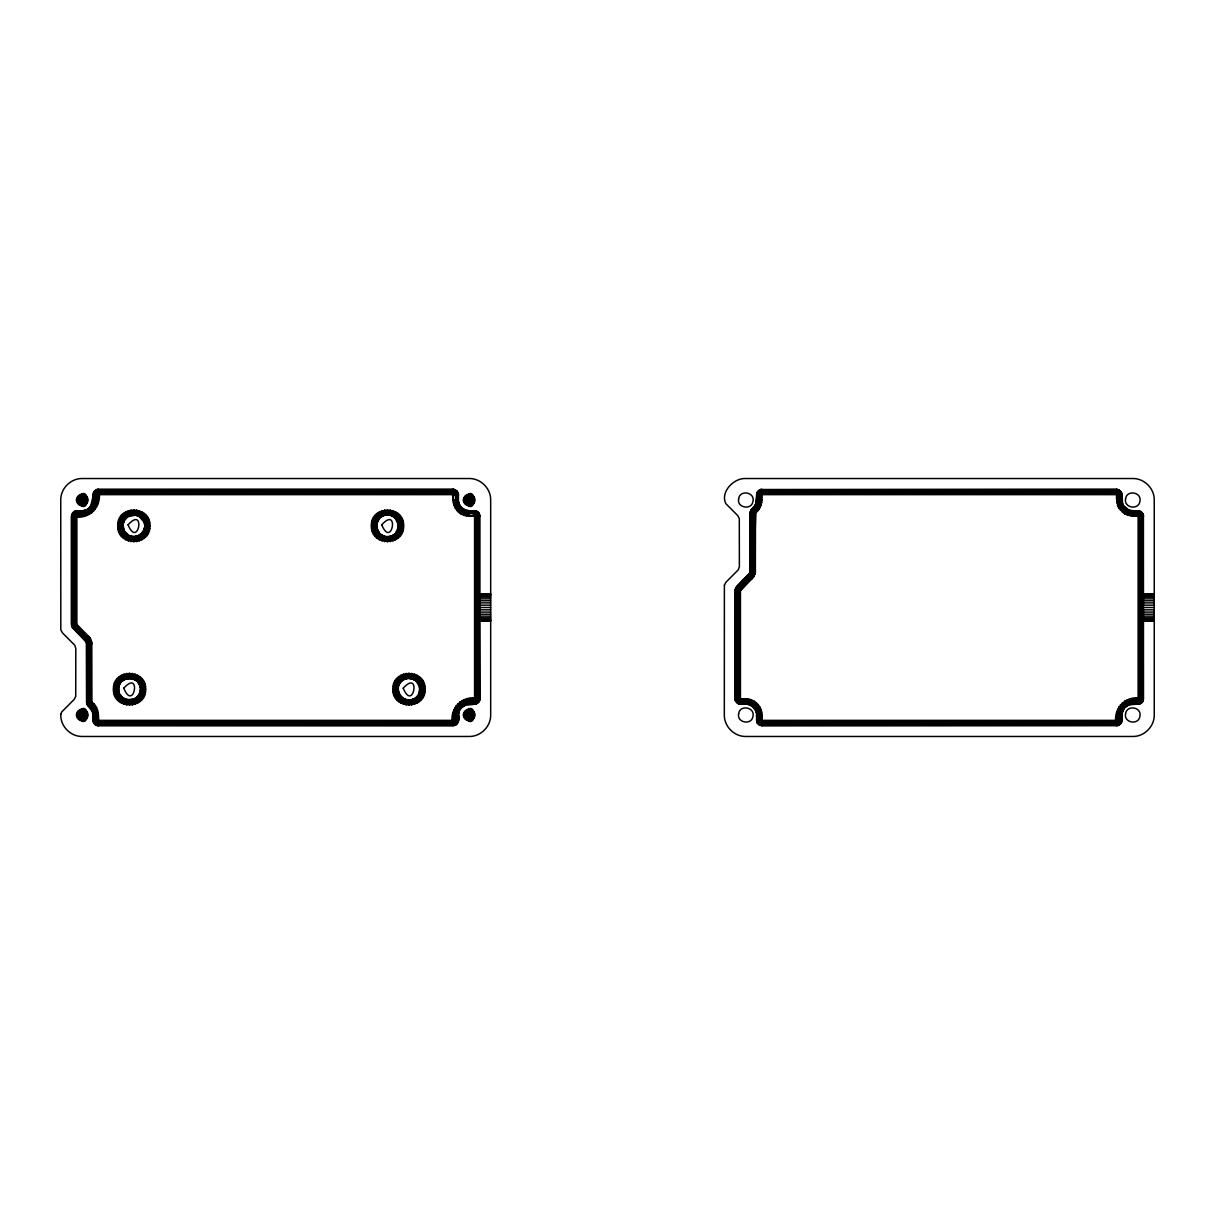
<?xml version="1.0" encoding="UTF-8"?>
<svg xmlns="http://www.w3.org/2000/svg" width="1215" height="1215" viewBox="0 0 1215 1215"><rect width="100%" height="100%" fill="white"/><g stroke="black" fill="none" stroke-linecap="round" stroke-linejoin="round"><path stroke-width="1.5" d="M736.153 587.422L749.913 572.721L750.506 512.138L756.368 503.39L757.568 492.121L761.061 489.675L1116.631 489.599C1126.244 490.906 1118.149 504.24 1125.682 508.447C1130.557 513.808 1141.842 507.202 1143.421 516.147L1143.497 698.853L1142.252 702.316L1139.943 703.834M750.703 571.035L750.885 512.198L756.748 503.511L757.568 493.047L761.137 490.055L1116.631 489.994C1125.834 491.468 1117.876 504.635 1125.47 508.705C1130.011 514.188 1141.584 507.521 1142.783 516.147L1142.783 698.853C1141.31 708.056 1128.128 700.098 1124.072 707.692C1118.59 712.233 1125.257 723.821 1116.631 725.006L761.942 725.006C752.738 723.533 760.696 710.365 753.103 706.295C748.562 700.812 736.973 707.479 735.789 698.853L735.85 589.807L749.564 574.528L750.627 571.961L750.445 512.912M761.942 725.735L761.942 714.982L756.565 714.982L757.279 723.047L761.942 725.735L1117.557 725.568C1113.153 711.944 1123.252 697.091 1138.121 698.853L1139.959 703.91L1129.054 704.822L1124.467 708.026L1122.174 713.114L1121.278 723.047L1116.631 725.735C1111.33 708.801 1126.563 693.552 1143.497 698.853M751.143 571.035L751.417 512.274L756.55 505.379L758.069 493.229L761.228 490.587L1116.631 490.526C1125.242 492.242 1117.542 505.167 1125.181 509.039C1129.51 514.598 1140.855 508.052 1142.252 516.147L1142.252 698.853C1140.521 707.464 1127.596 699.764 1123.738 707.419C1118.165 711.747 1124.71 723.077 1116.631 724.474L761.942 724.474C753.33 722.758 761.03 709.833 753.391 705.961C749.063 700.402 737.718 706.948 736.32 698.853L736.32 590.536L737.11 588.106L749.26 575.561L751.067 572.037L750.84 512.912M751.69 571.035L752.07 512.381L757.142 505.683L758.692 493.457L761.334 491.24L1116.631 491.194C1124.483 493.244 1117.162 505.805 1124.832 509.45C1128.917 515.084 1139.928 508.751 1141.584 516.147L1141.584 698.853C1139.533 706.705 1126.958 699.4 1123.313 707.069C1117.694 711.155 1124.012 722.15 1116.631 723.806L761.942 723.806C754.09 721.756 761.41 709.196 753.74 705.551C749.655 699.916 738.644 706.249 736.989 698.853L736.989 590.536L738.006 588.09L750.369 575.12L751.599 572.113L751.371 512.912M752.328 571.035L752.799 512.912C761.273 508.219 755.563 495.583 761.942 491.954L1116.631 491.954C1123.632 494.368 1116.95 506.427 1124.422 509.951C1128.203 515.585 1138.895 509.586 1140.809 516.147L1140.809 698.853C1138.804 705.383 1128.249 699.43 1124.422 705.049C1116.95 708.573 1123.632 720.632 1116.631 723.047L761.942 723.047C754.667 720.252 761.805 706.447 752.298 703.758C748.394 700.007 739.327 704.852 737.748 698.853L737.748 590.536L750.885 575.5L752.237 572.219L752.039 512.912M71.898 515.266C74.571 506.67 87.207 514.72 91.155 506.488C95.742 501.704 89.637 490.541 98.369 489.599L453.058 489.599L457.554 492.348L458.283 501.947L460.698 507.141L465.391 510.421L474.564 511.09M87.799 705.019C97.124 708.968 88.391 723.654 98.369 725.401L453.058 725.401C462.399 724.231 454.926 711.686 461.396 707.191C465.907 700.721 478.421 708.193 479.606 698.853L478.938 513.611M750.202 512.912L750.308 571.916L749.306 574.346L736.867 586.966L735.455 589.746L735.394 698.853C736.7 708.466 750.035 700.372 754.257 707.905C759.648 712.597 752.936 724.353 761.942 725.401L1116.631 725.401C1125.637 724.353 1118.909 712.597 1124.315 707.905C1128.613 700.523 1140.627 708.072 1143.345 699.779L1138.121 698.853L1139.062 704.153L1132.76 704.168L1138.121 704.229L1138.121 510.771L1132.76 510.771L1132.76 516.147L1143.497 516.147L1143.421 515.206L1140.809 511.485L1129.054 510.179L1123.389 505.425L1118.787 508.083L1124.695 513.975L1132.76 516.147M86.538 702.088L87.541 705.201L92.553 711.686L93.585 722.804L95.924 725.142L98.369 725.735C98.749 717.655 99.508 707.388 91.915 702.088L86.538 702.088L86.356 642.279L73.067 628.261L71.564 625.315L71.503 516.147L74.191 511.485L76.879 516.147C91.808 517.924 101.817 503.01 97.534 489.341L95.97 489.934M745.813 703.971L740.436 704.153C750.263 701.511 759.436 710.456 756.565 720.358L1122.007 720.358L1122.007 714.982L1116.631 714.982M751.645 509.161L755.487 512.912L754.53 572.584L752.753 576.852L740.436 590.536L736.639 586.739L735.075 590.536L735.075 698.853L745.813 698.853L745.813 704.229L740.436 704.229L740.436 590.536L753.437 577.353L755.35 572.721L750.05 571.87L750.111 512.912L751.113 509.799L755.502 504.863L756.884 492.804L760.104 489.599L1116.631 489.265L1117.603 505.531L1122.584 503.724L1121.931 493.715L1116.631 494.642C1114.854 509.556 1129.783 519.64 1143.421 515.206M97.443 720.358L96.805 710.335L91.004 702.224L90.867 642.431L89.105 638.194L75.953 624.616L75.938 516.147C89.546 515.707 97.868 507.232 98.369 493.715L453.058 493.715C452.299 507.49 461.639 516.982 475.49 516.147L475.49 698.853C461.837 699.157 453.59 707.889 453.058 721.285L97.944 721.194L95.18 708.512L90.107 702.361L89.971 642.568L88.376 638.726L75.057 624.753L75.041 516.147C78.474 510.543 90.229 516.162 93.312 508.067C98.126 504.438 93.054 495.052 98.369 492.804L453.058 492.804C458.587 495.371 452.102 505.607 458.237 509.206C461.563 517.18 473.106 510.604 476.401 516.147L476.401 698.853C472.954 704.457 461.199 698.838 458.116 706.933C453.301 710.562 458.374 719.948 453.058 722.196L98.369 722.196C93.859 717.412 96.122 706.371 89.227 702.088L89.135 642.705L87.693 639.227L74.221 624.89L74.191 516.147C76.834 509.206 89.576 516.01 92.735 507.642C97.595 503.739 92.036 493.776 98.369 491.954L453.058 491.954C459.771 494.004 452.77 504.817 458.89 508.66C462.338 516.785 474.655 509.161 477.252 516.147L477.252 698.853C474.594 705.794 461.852 698.99 458.693 707.358C453.833 711.261 459.407 721.224 453.058 723.047L97.154 722.758L95.818 721.194L93.844 709.18L88.513 702.619L88.103 641.717L73.462 625.011L73.416 516.147C75.649 508.174 88.832 515.737 92.219 507.262C97.063 503.086 91.201 492.683 98.369 491.194L453.058 491.194C460.637 492.865 453.499 504.073 459.483 508.159C463.143 516.223 475.9 508.159 478.011 516.147L478.011 698.853C475.779 706.826 462.596 699.263 459.209 707.738C454.38 711.914 460.227 722.318 453.058 723.806L98.369 723.806C90.396 721.649 97.959 708.558 89.637 705.125L87.799 702.088L87.723 642.932L86.538 640.077L72.809 625.118L72.748 516.147C74.631 507.384 88.179 515.418 91.778 506.944C96.547 502.524 90.517 491.786 98.369 490.526L453.058 490.526C461.305 491.923 454.197 503.405 459.984 507.733C463.872 515.646 476.918 507.399 478.68 516.147L478.68 698.853C476.812 707.616 463.249 699.582 459.665 708.056C454.881 712.476 460.91 723.214 453.058 724.474L98.369 724.474C89.591 722.454 97.489 708.785 88.968 704.958L89.135 705.794L87.267 702.088L87.191 643.008L86.098 640.381L73.583 627.76L72.277 625.193L72.217 516.147C73.826 506.761 87.632 515.13 91.414 506.685C96.091 502.053 90.001 491.057 98.369 489.994L453.058 489.994C461.791 491.179 454.79 502.858 460.394 507.384C464.464 515.13 477.723 506.852 479.211 516.147L479.211 698.853C477.617 708.239 463.796 699.87 460.014 708.315C455.336 712.947 461.427 723.943 453.058 725.006L98.369 725.006C88.923 723.274 97.322 709.211 88.589 705.338M752.799 512.912L752.814 571.035L753.649 512.912L752.951 572.326L751.462 575.91L738.599 590.536L738.599 698.853C741.742 704.487 753.011 698.792 756.292 706.188C761.82 709.773 756.505 719.69 761.942 722.196L1116.631 722.196C1122.265 719.067 1116.57 707.783 1123.951 704.503C1127.55 698.974 1137.468 704.29 1139.959 698.853L1139.959 516.147C1136.83 510.513 1125.561 516.208 1122.265 508.812C1116.737 505.227 1122.068 495.31 1116.631 492.804L761.942 492.804C757.309 497.3 761.425 508.796 753.649 512.912L753.649 571.035L754.561 512.912C761.608 508.918 759.694 499.168 761.942 493.715L1116.631 493.715C1117.162 507.232 1125.439 515.676 1139.062 516.147L1139.062 698.853C1126.396 698.838 1116.6 708.618 1116.631 721.285L761.942 721.285C763.354 706.492 750.688 695.177 735.151 699.794L735.075 698.853L735.227 699.779M1117.466 500.018L1117.557 494.642M96.532 720.358L96.714 714.982M760.104 720.358C764.083 706.477 750.004 699.627 739.51 698.853L739.525 590.384L752.1 576.381L753.71 572.447L754.561 512.912L754.561 571.035L755.487 512.912C763.066 507.612 762.321 497.345 761.942 489.265M1118.286 500.018L1118.468 494.642M93.251 714.982L93.069 720.358L458.435 720.358C455.564 710.502 464.692 701.389 474.564 704.153L469.187 703.971M756.823 714.982L756.641 720.358L756.626 714.982M1121.749 500.018L1121.278 491.954L1116.631 489.265M95.681 720.358L95.924 714.982M759.254 720.358L759.496 714.982M1119.076 500.018L1119.319 494.642M93.312 720.358L93.585 714.982M756.884 720.358L757.158 714.982M1121.415 500.018L1121.688 494.642M94.922 720.358L95.21 714.982M758.479 720.358L758.783 714.982M1119.79 500.018L1120.078 494.642M93.722 720.358L94.026 714.982M757.279 720.358L757.598 714.982M1120.974 500.018L1121.278 494.642M94.254 720.358L94.573 714.982M757.826 720.358L758.145 714.982M1120.427 500.018L1120.746 494.642M93.054 493.806L98.369 494.642L96.714 489.539C89.105 496.358 95.712 515.813 76.879 510.771L76.879 624.464L73.067 628.261M88.756 706.31L91.915 702.088L91.793 642.279L89.864 637.647L76.879 624.464L71.503 624.464L71.579 516.147C88.482 521.463 103.7 506.139 98.369 489.265M97.534 714.982L98.369 720.358L97.534 725.659L453.058 725.735C447.712 708.816 463.021 693.522 479.925 698.853L479.925 516.147L478.68 512.684L477.252 511.485L474.564 516.147L479.849 515.206M458.177 714.982L458.359 720.358L458.374 714.982C462.186 718.445 453.438 731.066 453.347 722.166C450.097 706.811 465.436 694.889 479.849 699.794L479.925 698.853L479.773 699.779M735.212 589.7L735.151 590.536L740.436 590.536L736.093 587.377M755.35 572.721L755.487 512.912L751.113 509.799M71.579 516.147L71.655 515.221L76.879 516.147L75.938 510.847L74.221 511.561M76.393 500.018C90.685 477.48 90.685 522.556 76.393 500.018L88.088 500.018M76.393 714.982C90.685 692.444 90.685 737.52 76.393 714.982L88.088 714.982M117.718 525.806C116.807 505.06 150.857 505.06 149.961 525.806C150.857 546.568 116.807 546.568 117.718 525.806L123.095 525.806L124.462 531.228L128.471 535.116L125.783 539.779M118.69 531.335L123.733 529.497C121.576 524.136 124.72 517.529 130.127 515.631M123.095 525.806L123.247 523.954L117.961 523.012M113.42 689.194C112.509 668.432 146.559 668.432 145.663 689.194C146.559 709.94 112.509 709.94 113.42 689.194L118.797 689.194M148.989 520.293L143.932 522.131C148.655 532.884 132.541 542.103 125.54 532.778M140.363 689.194C140.97 703.136 118.098 703.136 118.706 689.194C118.098 675.236 140.97 675.236 140.363 689.194L145.663 689.194M371.38 525.806C370.469 505.06 404.519 505.06 403.623 525.806C404.519 546.568 370.469 546.568 371.38 525.806L376.741 525.806M389.377 536.483C403.213 534.661 399.249 512.122 385.611 515.145C372.959 516.74 374.721 537.288 387.494 536.65M399.841 536.18L395.726 532.717L397.594 529.497L398.08 523.954L403.38 523.012M392.87 689.194C391.974 668.432 426.025 668.432 425.113 689.194C426.025 709.94 391.974 709.94 392.87 689.194L398.247 689.194L398.414 687.326L393.113 686.384M412.69 699.369C427.072 694.631 416.502 671.743 403.577 679.808C391.2 686.202 402.636 706.128 414.361 698.488L417.049 703.151M463.34 500.018C477.617 477.48 477.617 522.556 463.34 500.018L475.035 500.018M453.058 714.982L458.435 714.982L458.966 711.656L453.848 710M463.34 714.982C477.617 692.444 477.617 737.52 463.34 714.982L475.035 714.982M458.435 714.982C456.263 705.93 470.964 706.826 466.666 699.065M456.81 490.906L458.283 493.822L453.058 494.642L453.909 489.341L457.842 492.197L453.058 494.642L454.699 489.615M81.238 505.774L83.258 494.262M81.238 720.738L83.258 709.226M131.038 541.693L131.964 536.392M139.254 516.436L135.715 515.145L136.642 509.935M126.74 705.065L127.666 699.764L133.21 699.293L135.047 704.336M131.402 678.608L132.344 673.307M384.699 541.693L385.626 536.392M389.362 515.236L390.304 509.935M406.19 705.065L407.131 699.764L408.999 699.931L408.999 705.308M417.049 675.221L414.361 679.884L410.852 678.608L411.794 673.307M469.187 516.147L466.378 515.889L467.319 510.604L469.187 510.771L469.187 516.147L479.925 516.147M468.17 505.774L470.205 494.262M476.371 511.166L475.475 510.923L474.564 516.147L479.606 514.294L478.619 512.745L474.564 516.147L476.401 511.09C468.838 512.077 458.222 509.541 458.359 500.018M468.17 720.738L470.205 709.226M739.51 704.153L740.436 698.853L735.394 700.706L738.599 703.91L745.813 704.168M747.681 704.396L748.622 699.111C756.125 700.356 762.018 707.373 761.942 714.982M761 725.644L761.942 720.358L761.091 714.982M1121.688 492.804L1116.631 494.642L1117.557 489.356L1116.631 489.356M1129.95 515.889L1130.876 510.665M1143.102 514.325L1138.121 516.147L1139.062 510.847L1132.76 510.832M458.906 711.641C461.093 700.007 476.629 709.104 479.849 699.794M1120.686 723.76L1121.931 721.285L1116.631 720.358L1118.468 725.401M96.714 725.461L98.369 720.358L93.054 721.194M80.251 505.516L84.245 494.52M128.319 540.964L130.157 535.906M137.508 515.707L139.345 510.665M80.251 720.48L84.245 709.484M124.021 704.336L125.859 699.293M133.21 679.094L135.047 674.036M381.981 540.964L383.788 535.997L382.118 535.116L379.429 539.779M391.2 515.631L393.007 510.665M97.534 489.341L453.058 489.265C451.767 498.757 452.998 511.621 463.674 515.175L465.512 510.118M467.183 505.516L471.177 494.52M403.486 704.336L405.324 699.293L403.623 698.488L400.935 703.151M412.675 679.094L414.512 674.036M467.183 720.48L471.177 709.484M738.629 703.834L740.436 698.853L735.789 701.541M749.518 704.822L751.326 699.825M757.355 723.001L756.96 722.166L761.942 720.358L760.104 725.401L758.54 724.413L761.942 720.358L756.641 721.285M1118.468 489.599L1116.631 494.642L1121.278 491.954M1127.247 515.175L1129.084 510.118M1142.783 513.459L1138.121 516.147L1139.959 511.09M84.761 515.935L83.926 510.634L87.617 509.328L90.988 506.382L92.826 501.886L93.069 494.642L458.435 494.642L458.435 500.018L453.058 500.018M123.657 522.116L124.462 520.4L119.875 517.757M375.146 515.449L379.262 518.911L377.394 522.131L372.352 520.293M95.924 725.142L98.369 720.358L93.251 722.014M458.177 492.986L453.058 494.642L455.504 489.858M79.324 505.076L85.171 494.961M141.897 511.849L139.209 516.512L144.008 522.116M79.324 720.039L85.171 709.924M121.485 703.151L124.158 698.488M134.911 679.884L137.599 675.221M395.558 511.849L392.87 516.512L391.169 515.707M461.123 513.975L463.811 509.328M466.256 505.076L472.103 494.961M466.256 720.039L472.103 709.924M737.748 703.515L740.436 698.853L736.381 702.255M751.189 705.672L753.877 701.025M759.254 725.006L761.942 720.358L757.279 723.047M1116.631 494.642C1122.25 487.094 1121.202 492.394 1116.631 494.642L1119.319 489.994M1127.353 509.389L1124.695 513.975M1142.252 512.684L1138.121 516.147L1140.809 511.485M1141.994 702.103L1143.178 698.853L1143.178 516.147M457.341 491.528L453.058 494.642L456.172 490.359M140.743 517.575L144.205 513.459M122.578 697.486L119.176 701.541M394.404 517.575L397.867 513.459M478.011 512.016L474.564 516.147L479.135 513.489M1125.849 508.25L1122.387 512.365M78.489 504.498L86.007 495.538M123.474 538.169L126.922 534.053M78.489 719.462L86.007 710.502M136.445 680.947L139.907 676.831M377.136 538.169L380.584 534.053M458.814 512.365L462.277 508.25M465.421 504.498L472.939 495.538M398.626 701.541L402.089 697.425M419.357 676.831L415.894 680.947L417.231 682.283L421.347 678.821M465.421 719.462L472.939 710.502M740.436 698.853L736.989 702.984L737.794 703.439M752.768 706.705L756.186 702.635M1138.121 516.147L1141.584 512.016L1142.176 512.745M736.351 587.559L748.956 575.242M748.729 575.014L736.7 586.784L748.546 574.832L752.343 578.629M72.824 512.745L73.477 512.092L76.879 516.147L71.822 514.294M88.771 636.371L84.974 640.168L85.521 640.806L89.864 637.647M94.026 723.517L98.369 720.358L95.21 724.702L94.633 724.094L98.369 720.358L93.585 722.804M453.058 494.642L456.855 490.845M736.7 586.784L748.546 574.832M751.751 578.036L739.692 589.989L738.963 589.457M739.145 589.229L751.174 577.459M86.614 702.908L91.915 702.088L88.133 705.778L88.847 706.173M89.94 707.479L93.783 703.728M738.538 588.637L750.612 576.912M738.006 588.09L750.111 576.396M737.156 587.24L749.26 575.561M737.535 587.62L749.655 575.94M77.76 503.769L86.721 496.252M121.485 536.18L125.601 532.717M142.079 518.911L146.195 515.449M77.76 718.748L86.721 711.231M117.187 699.551L121.303 696.089L120.224 694.555L115.577 697.243M141.897 678.821L137.766 682.283L139.634 685.503L144.691 683.665M375.146 536.18L379.262 532.717L378.184 531.183L373.537 533.871M399.841 515.449L395.726 518.911L396.804 520.445M456.84 510.376L460.956 506.928M464.707 503.769L473.668 496.252M396.637 699.551L400.753 696.089M464.707 718.748L473.668 711.231M754.044 708.072L758.16 704.624M757.887 723.76L761.942 720.358M1120.397 510.376L1124.513 506.928M87.541 705.201L91.915 702.088L86.797 703.713M91.004 708.755L95.377 705.642M477.206 703.439L477.966 702.908L474.564 698.853L475.49 704.153M77.183 502.934L87.313 497.087M119.875 533.871L124.462 531.228M147.805 517.757L143.218 520.4L142.14 518.851M396.88 520.4L401.466 517.757M77.183 717.913L87.313 712.066M138.844 683.817L143.507 681.129M455.215 508.083L459.878 505.394M464.115 502.934L474.245 497.087M395.027 697.243L399.689 694.555M422.957 681.129L418.294 683.817M464.115 717.913L474.245 712.066M755.123 709.606L759.785 706.917M1123.389 505.425L1122.66 503.693M72.156 626.864L71.837 626.105L76.879 624.464L72.52 627.623L72.156 626.864L76.879 624.464L71.639 625.3M86.037 641.49L90.745 639.09M91.915 702.088L87.115 704.487L89.986 707.434M91.854 710.183L96.668 707.768M135.715 515.145L128.471 516.512L125.783 511.849M391.291 536.225C406.068 531.395 395.148 507.992 381.966 516.223C369.998 522.177 379.855 541.708 391.2 535.997M76.758 502.023L87.738 498.013M372.352 531.335L377.394 529.497L376.908 527.674L371.623 528.616M397.669 522.116L402.651 520.293M454.03 505.531L459.012 503.724L458.602 501.886L453.301 502.813M463.69 502.023L474.685 498.013M114.392 694.707L119.434 692.869M76.758 716.987L87.738 712.977M393.842 694.707L398.9 692.869L398.414 691.046L393.113 691.988M419.099 685.503L424.141 683.665M463.69 716.987L474.685 712.977M755.912 711.307L760.97 709.469M86.28 642.31L91.398 640.639M92.492 711.717L97.61 710.076M1117.557 725.568L1118.438 725.325M76.484 501.036L88.012 499.001M117.961 528.616L123.247 527.674M144.418 523.954L149.718 523.012M463.431 501.036L474.944 499.001M1116.874 502.813L1122.174 501.886M113.663 691.988L118.948 691.046M140.12 687.326L145.42 686.384M76.484 716L88.012 713.964M419.585 687.326L424.87 686.384M463.431 716L474.944 713.964M756.398 713.114L761.699 712.187M86.554 643.115L91.793 642.279M92.872 713.327L98.172 712.506M75.938 510.847L82.24 510.832L76.879 510.771M453.058 725.644L453.909 725.659M1132.76 512.335L1138.121 512.016M740.436 702.984L745.813 702.665M1132.76 511.788L1138.121 511.485M740.436 703.515L745.813 703.212M1132.76 512.988L1138.121 512.684M740.436 702.316L745.813 702.012M1132.76 511.348L1138.121 511.09M740.436 703.91L745.813 703.652M1132.76 513.702L1138.121 513.459M740.436 701.541L745.813 701.298M1132.76 511.029L1138.121 510.847M1132.76 514.477L1138.121 514.294M740.436 700.706L745.813 700.523M1132.76 515.297L1138.121 515.206M740.436 699.794L745.813 699.703M756.565 494.642L1122.007 494.642L1122.007 500.018L1116.631 500.018M98.369 500.018L92.993 500.018C93.084 505.759 87.996 510.862 82.24 510.771L82.24 516.147M761.942 500.018L756.565 500.018L756.444 501.673L761.744 502.494M144.585 525.806L149.961 525.806M398.247 525.806L403.623 525.806M750.111 571.035L755.487 571.035M479.925 594.059L490.678 594.059M1143.497 594.059L1154.25 594.059M479.925 594.272L490.678 594.272M1143.497 594.272L1154.25 594.272M479.925 594.879L490.678 594.879M1143.497 594.879L1154.25 594.879M479.925 595.866L490.678 595.866M1143.497 595.866L1154.25 595.866M479.925 597.203L490.678 597.203M1143.497 597.203L1154.25 597.203M479.925 598.858L490.678 598.858M1143.497 598.858L1154.25 598.858M479.925 600.787L490.678 600.787M1143.497 600.787L1154.25 600.787M479.925 602.898L490.678 602.898M1143.497 602.898L1154.25 602.898M479.925 605.161L490.678 605.161M1143.497 605.161L1154.25 605.161M479.925 607.5L490.678 607.5M1143.497 607.5L1154.25 607.5M479.925 609.839L490.678 609.839M1143.497 609.839L1154.25 609.839M479.925 612.102L490.678 612.102M1143.497 612.102L1154.25 612.102M479.925 614.213L490.678 614.213M1143.497 614.213L1154.25 614.213M479.925 616.142L490.678 616.142M1143.497 616.142L1154.25 616.142M479.925 617.797L490.678 617.797M1143.497 617.797L1154.25 617.797M479.925 619.134L490.678 619.134M1143.497 619.134L1154.25 619.134M479.925 620.121L490.678 620.121M1143.497 620.121L1154.25 620.121M479.925 620.728L490.678 620.728M1143.497 620.728L1154.25 620.728M479.925 620.941L490.678 620.941M1143.497 620.941L1154.25 620.941M86.538 643.965L91.915 643.965M425.113 689.194L419.737 689.194L419.175 692.884L424.141 694.707M93.054 714.982L93.069 720.358L92.993 714.982L98.369 714.982M469.187 704.168L474.564 704.229L474.564 510.771M76.879 515.206L82.24 515.297M1132.76 699.703L1138.121 699.794M469.187 699.703L474.564 699.794M76.879 510.847L82.24 511.029M76.879 514.294L82.24 514.477M1132.76 700.523L1138.121 700.706M1132.76 703.971L1138.121 704.153M469.187 700.523L474.564 700.706M76.879 513.459L82.24 513.702M1132.76 701.298L1138.121 701.541M469.187 701.298L474.564 701.541M76.879 511.09L82.24 511.348M1132.76 703.652L1138.121 703.91M469.187 703.652L474.564 703.91M76.879 512.684L82.24 512.988M1132.76 702.012L1138.121 702.316M469.187 702.012L474.564 702.316M76.879 511.485L82.24 511.788M1132.76 703.212L1138.121 703.515M469.187 703.212L474.564 703.515M76.879 512.016L82.24 512.335M1132.76 702.665L1138.121 702.984M469.187 702.665L474.564 702.984M453.058 489.265L453.909 489.341L453.058 489.356M474.564 510.847L475.475 510.923M745.813 698.853L748.622 699.111M410.852 678.608L408.999 678.441L408.999 673.064M750.187 512.092L755.487 512.912L750.688 510.513M735.136 589.685L740.436 590.536L735.652 588.09M98.172 502.539L92.856 501.704L92.993 494.642L93.251 500.018M453.256 712.461L458.495 713.296M458.374 721.194L453.058 720.358L454.729 725.461L456.172 724.641L453.058 720.358L458.177 722.014M756.641 493.715L761.942 494.642L761 489.356L760.134 489.675L761.942 494.642L756.884 492.804M463.431 499.001L474.944 501.036M371.623 523.012L376.908 523.954M398.08 527.674L403.38 528.616M76.484 499.001L88.012 501.036M149.718 528.616L144.418 527.674L143.932 529.497L148.989 531.335M1116.874 712.187L1122.098 713.099M419.585 691.046L424.87 691.988M463.431 713.964L474.944 716M113.663 686.384L118.948 687.326M140.12 691.046L145.42 691.988M76.484 713.964L88.012 716M475.43 511.166L478.421 512.897M463.674 515.175L466.378 515.889M756.049 503.283L761.182 504.924M750.369 511.287L755.487 512.912L750.111 512.912L750.187 571.035M749.852 572.69L754.971 574.361M735.333 588.865L740.436 590.536M93.342 493.001L98.369 494.642L95.924 489.858M92.72 503.42L97.58 505M1140.809 703.515L1138.121 698.853L1143.178 700.706M1117.603 709.469L1122.66 711.307M1119.319 725.006L1116.631 720.358L1121.688 722.196M463.69 498.013L474.685 502.023M397.594 529.497L402.651 531.335M76.758 498.013L87.738 502.023M118.69 520.293L123.733 522.131M476.401 703.91L474.564 698.853L479.606 700.706M393.842 683.665L398.9 685.503M463.69 712.977L474.685 716.987M114.392 683.665L119.434 685.503M144.691 694.707L139.634 692.869L138.844 694.555L143.507 697.243M76.758 712.977L87.738 716.987M476.401 511.09L477.206 511.561M760.241 507.232L755.426 504.817L754.576 506.245L758.95 509.358M749.534 573.465L754.318 575.91M93.585 492.197L98.369 494.642L95.256 490.359M91.824 504.893L96.608 507.338M454.82 707.662L459.604 710.107M457.842 722.804L453.058 720.358L455.504 725.142M1142.783 701.541L1138.121 698.853L1141.584 702.984M757.279 491.954L761.942 494.642L759.254 489.994M1118.787 706.917L1123.45 709.606M1120.033 724.413L1116.631 720.358L1121.278 723.047M464.115 497.087L474.245 502.934M373.537 517.757L378.184 520.445M396.804 531.183L401.466 533.871M477.252 703.515L474.564 698.853L479.211 701.541M464.115 712.066L474.245 717.913M147.805 533.871L143.142 531.183L142.079 532.717L146.195 536.18M77.183 497.087L87.313 502.934M395.027 681.129L399.689 683.817L400.753 682.283L396.637 678.821M418.294 694.555L422.957 697.243M72.293 513.489L76.879 516.147L75.041 511.09M115.577 681.129L120.224 683.817M77.183 712.066L87.313 717.913M749.093 574.194L753.437 577.353M456.141 705.505L460.485 708.664M457.402 723.517L453.058 720.358L456.855 724.155M94.087 491.528L98.369 494.642L94.573 490.845M90.988 506.382L95.286 509.495M1138.121 698.853L1142.252 702.316M1124.315 707.905L1120.397 704.624M1116.631 720.358L1120.746 723.806M757.826 491.194L761.942 494.642L758.479 490.526M464.707 496.252L473.668 503.769M474.564 698.853L478.68 702.316M464.707 711.231L473.668 718.748M417.231 696.089L421.347 699.551M121.485 515.449L125.601 518.911M77.76 496.252L86.721 503.769M72.748 512.684L76.879 516.147M117.187 678.821L121.303 682.283M141.897 699.551L137.766 696.089L136.445 697.425L139.907 701.541M77.76 711.231L86.721 718.748M753.513 507.521L757.355 511.272M457.782 703.576L461.579 707.388M89.849 507.612L93.646 511.424M1125.804 706.705L1122.387 702.635M465.421 495.538L472.939 504.498M394.404 534.053L397.867 538.169M377.136 513.459L380.584 517.575M465.421 710.502L472.939 719.462M398.626 676.831L402.089 680.947M415.894 697.425L419.357 701.541M123.474 513.459L126.922 517.575M140.743 534.053L144.205 538.169M78.489 495.538L86.007 504.498M119.176 676.831L122.624 680.947M78.489 710.502L86.007 719.462M459.71 701.936L462.869 706.28M88.558 508.72L91.717 513.064M1124.695 701.025L1127.383 705.672M466.256 494.961L472.103 505.076M379.429 511.849L382.118 516.512M392.87 535.116L395.558 539.779M466.256 709.924L472.103 720.039M400.935 675.221L403.623 679.884M139.209 535.116L141.897 539.779M79.324 494.961L85.171 505.076M121.485 675.221L124.158 679.884M134.911 698.488L137.599 703.151M79.324 709.924L85.171 720.039M461.867 700.615L464.297 705.399M87.131 509.601L89.561 514.385M1117.603 505.531L1118.787 508.083M87.404 704.336L86.797 643.069L85.779 640.624L73.295 628.034L71.882 625.254L71.822 516.147M1127.247 699.825L1129.084 704.882M467.183 494.52L471.177 505.516M467.183 709.484L471.177 720.48M381.981 510.665L383.819 515.707M391.169 535.906L393.007 540.964M403.486 674.036L405.324 679.094L407.131 678.608L406.19 673.307M412.675 699.293L414.512 704.336M128.319 510.665L130.157 515.707M139.345 540.964L137.508 535.906L135.7 536.392L136.642 541.693M80.251 494.52L84.245 505.516M124.021 674.036L125.859 679.094M80.251 709.484L84.245 720.48M464.206 699.643L465.861 704.761M85.566 510.239L87.222 515.357M735.151 699.794L735.394 700.706M86.69 702.893L86.873 703.698M1129.95 699.111L1130.876 704.336M468.17 494.262L470.205 505.774M468.17 709.226L470.205 720.738M384.699 509.935L385.626 515.236L387.494 515.069L387.494 509.693M390.304 541.693L389.362 536.392L387.494 536.559L387.494 541.936M410.852 699.764L411.794 705.065M131.038 509.935L131.964 515.236M126.74 673.307L127.666 678.608L129.534 678.441L129.534 673.064M131.402 699.764L132.344 705.065M81.238 494.262L83.258 505.774M81.238 709.226L83.258 720.738M760.271 714.982L761 720.358M458.435 494.642L458.374 493.806L458.359 494.642M1120.427 714.982L1120.746 720.358M456.855 714.982L457.174 720.358M94.254 494.642L94.573 500.018M1120.974 714.982L1121.278 720.358M457.402 714.982L457.721 720.358M93.722 494.642L94.026 500.018M1119.79 714.982L1120.078 720.358M456.217 714.982L456.521 720.358M94.922 494.642L95.21 500.018M1121.415 714.982L1121.688 720.358M457.842 714.982L458.116 720.358M93.312 494.642L93.585 500.018M1119.076 714.982L1119.319 720.358M455.504 714.982L455.746 720.358M95.681 494.642L95.924 500.018M1121.749 714.982L1121.931 720.358L1121.946 714.982M1118.286 714.982L1118.468 720.358M454.729 714.982L454.896 720.358M96.532 494.642L96.714 500.018M1117.466 714.982L1117.557 720.358M453.909 714.982L454 720.358M97.443 494.642L97.534 500.018M1121.931 494.642L1121.946 500.018M1132.76 698.853L1132.76 704.229M469.187 494.171L469.187 505.865M469.187 698.853L469.187 704.229M469.187 709.135L469.187 720.829M133.832 509.693L133.832 515.069M133.832 536.559L133.832 541.936M129.534 699.931L129.534 705.308M82.24 494.171L82.24 505.865M82.24 709.135L82.24 720.829M60.811 714.238C60.067 725.978 70.516 736.7 82.24 736.472L469.187 736.472C480.669 736.685 490.875 726.479 490.678 714.982L490.678 500.018C490.875 488.521 480.669 478.315 469.187 478.528L82.24 478.528C70.759 478.315 60.553 488.521 60.75 500.018L60.811 629.765L62.33 632.726L74.768 645.256L75.801 648.415L75.725 696.392L74.221 699.354L61.768 711.899L60.811 714.238M724.383 585.235L724.322 714.982C724.125 726.479 734.331 736.685 745.813 736.472L1132.76 736.472C1144.241 736.685 1154.447 726.479 1154.25 714.982L1154.25 500.018C1154.463 488.521 1144.241 478.3 1132.76 478.528L745.813 478.528C733.83 477.753 719.948 492.166 725.902 503.739L737.794 515.646L739.297 518.608L739.373 566.585L738.34 569.744L725.902 582.274L724.383 585.235M118.873 523.179C114.65 542.285 146.24 547.859 148.792 528.449C153.029 509.343 121.439 503.769 118.873 523.179M119.769 523.331C115.789 541.313 145.496 546.553 147.911 528.297C151.89 510.315 122.183 505.076 119.769 523.331M120.604 523.483C116.868 540.386 144.813 545.307 147.076 528.145C150.812 511.242 122.867 506.306 120.604 523.483M121.363 523.619C117.825 539.551 144.175 544.198 146.316 528.009C149.84 512.077 123.49 507.43 121.363 523.619M122.016 523.726C118.675 538.837 143.643 543.242 145.663 527.902C149.005 512.791 124.036 508.386 122.016 523.726M122.548 523.817C119.343 538.245 143.203 542.452 145.132 527.811C148.336 513.368 124.477 509.161 122.548 523.817M122.928 523.893C119.845 537.82 142.884 541.89 144.737 527.735C147.835 513.808 124.796 509.738 122.928 523.893M128.076 524.804C138.237 549.484 146.058 505.076 128.076 524.804M114.575 686.551C110.352 705.657 141.942 711.231 144.494 691.821C148.731 672.715 117.141 667.141 114.575 686.551M115.471 686.703C111.491 704.685 141.198 709.924 143.613 691.669C147.592 673.687 117.87 668.447 115.471 686.703M116.306 686.855C112.57 703.758 140.515 708.694 142.763 691.517C146.514 674.614 118.569 669.693 116.306 686.855M117.065 686.991C113.527 702.923 139.877 707.57 142.018 691.381C145.542 675.449 119.192 670.802 117.065 686.991M117.718 687.098C114.362 702.209 139.345 706.614 141.365 691.274C144.707 676.163 119.738 671.758 117.718 687.098M118.25 687.189C115.045 701.632 138.905 705.839 140.834 691.183C144.023 676.755 120.179 672.548 118.25 687.189M118.63 687.265C115.546 701.192 138.571 705.262 140.439 691.107C143.537 677.18 120.498 673.11 118.63 687.265M123.778 688.176C133.923 712.856 141.76 668.447 123.778 688.176M372.534 523.179C368.297 542.285 399.902 547.859 402.454 528.449C406.691 509.343 375.101 503.769 372.534 523.179M373.43 523.331C369.451 541.313 399.158 546.553 401.558 528.297C405.552 510.315 375.83 505.076 373.43 523.331M374.266 523.483C370.514 540.386 398.459 545.307 400.722 528.145C404.474 511.242 376.529 506.306 374.266 523.483M375.025 523.619C371.486 539.551 397.837 544.198 399.978 528.009C403.502 512.077 377.151 507.43 375.025 523.619M375.678 523.726C372.322 538.837 397.305 543.242 399.325 527.902C402.666 512.791 377.698 508.386 375.678 523.726M376.21 523.817C373.005 538.245 396.865 542.452 398.793 527.811C401.983 513.368 378.138 509.161 376.21 523.817M381.738 524.804C391.883 549.484 399.72 505.076 381.738 524.804M394.04 686.551C389.802 705.657 421.392 711.231 423.959 691.821C428.181 672.715 396.591 667.141 394.04 686.551M394.921 686.703C390.941 704.685 420.648 709.924 423.063 691.669C427.042 673.687 397.335 668.447 394.921 686.703M395.756 686.855C392.02 703.758 419.965 708.694 422.228 691.517C425.964 674.614 398.019 669.693 395.756 686.855M396.515 686.991C392.992 702.923 419.342 707.57 421.468 691.381C425.007 675.449 398.657 670.802 396.515 686.991M397.168 687.098C393.827 702.209 418.795 706.614 420.815 691.274C424.156 676.163 399.188 671.758 397.168 687.098M397.7 687.189C394.495 701.632 418.355 705.839 420.284 691.183C423.488 676.755 399.629 672.548 397.7 687.189M398.095 687.265C394.996 701.192 418.036 705.262 419.904 691.107C422.987 677.18 399.948 673.11 398.095 687.265M403.228 688.176C413.389 712.856 421.21 668.447 403.228 688.176M738.644 498.757C736.609 507.916 751.766 510.589 752.996 501.279C755.031 492.121 739.874 489.448 738.644 498.757M738.644 713.721C736.609 722.879 751.766 725.552 752.996 716.243C755.031 707.084 739.874 704.411 738.644 713.721M1125.576 498.757C1123.541 507.916 1138.698 510.589 1139.928 501.279C1141.963 492.121 1126.806 489.448 1125.576 498.757M1125.576 713.721C1123.541 722.879 1138.698 725.552 1139.928 716.243C1141.963 707.084 1126.806 704.411 1125.576 713.721"/></g></svg>
